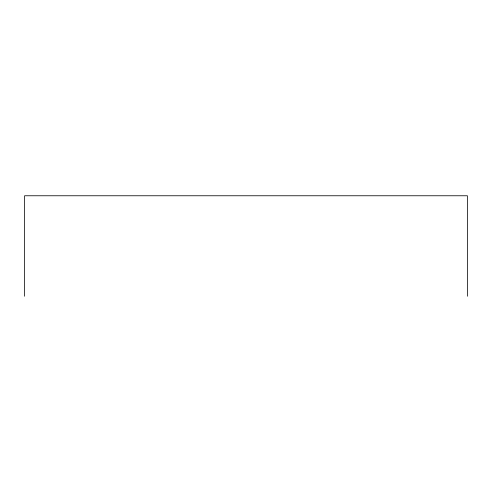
<?xml version="1.0" encoding="UTF-8"?>
<svg xmlns="http://www.w3.org/2000/svg" width="492" height="492" viewBox="0 0 492 492"><rect width="100%" height="100%" fill="white"/><g stroke="black" fill="none" stroke-linecap="round" stroke-linejoin="round"><path stroke-width="0.74" d="M467.4 296.239L467.4 195.761L24.6 195.761L24.6 296.239"/></g></svg>
